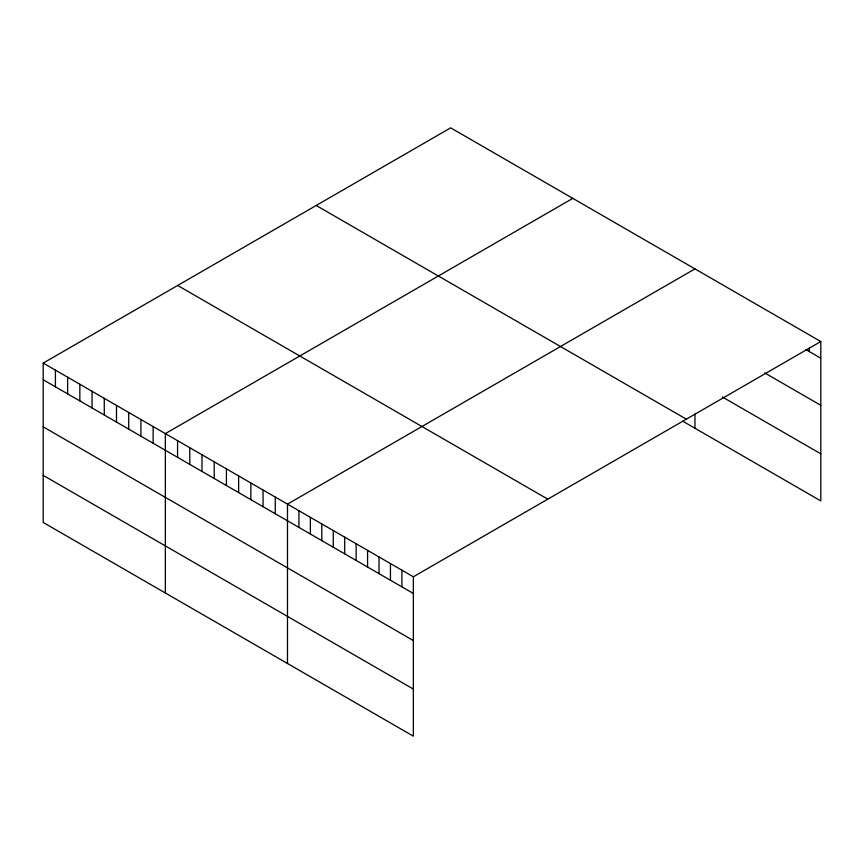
<?xml version="1.0" encoding="UTF-8"?>
<svg xmlns="http://www.w3.org/2000/svg" width="864" height="864" viewBox="0 0 864 864"><rect width="100%" height="100%" fill="white"/><g stroke="black" fill="none" stroke-linecap="round" stroke-linejoin="round"><path stroke-width="1.3" d="M43.2 363.096L413.338 576.785L413.338 736.15L43.2 522.461L43.2 363.096L450.662 127.85L820.8 341.539L820.8 500.904L682.744 421.2M572.81 198.364L165.348 433.609L165.348 592.974M694.958 268.888L287.485 504.133L287.485 663.498M413.338 576.785L820.8 341.539M805.928 349.618L820.8 358.214M764.737 372.935L820.8 405.302M722.412 397.008L820.8 453.816M316.202 205.481L686.34 419.17M177.66 285.466L547.798 499.154M43.2 379.76L413.338 593.46M43.2 426.848L413.338 640.548M43.2 475.373L413.338 689.062M809.363 347.76L809.363 351.605M694.958 413.867L694.958 428.252M401.9 570.186L401.9 586.85M390.452 563.576L390.452 580.252M379.015 556.978L379.015 573.642M367.578 550.368L367.578 567.032M356.13 543.758L356.13 560.434M344.693 537.16L344.693 553.824M333.256 530.55L333.256 547.225M321.808 523.951L321.808 540.616M310.37 517.342L310.37 534.006M298.933 510.732L298.933 527.407M275.27 497.081L275.27 513.745M263.056 490.028L263.056 506.693M250.852 482.976L250.852 499.64M238.637 475.924L238.637 492.588M226.422 468.871L226.422 485.536M214.207 461.819L214.207 478.483M201.992 454.766L201.992 471.442M189.778 447.714L189.778 464.389M177.563 440.662L177.563 457.337M153.133 426.557L153.133 443.232M140.918 419.504L140.918 436.18M128.704 412.452L128.704 429.127M116.489 405.4L116.489 422.075M104.274 398.347L104.274 415.022M92.059 391.306L92.059 407.97M79.844 384.253L79.844 400.918M67.63 377.201L67.63 393.865M55.415 370.148L55.415 386.813"/></g></svg>
